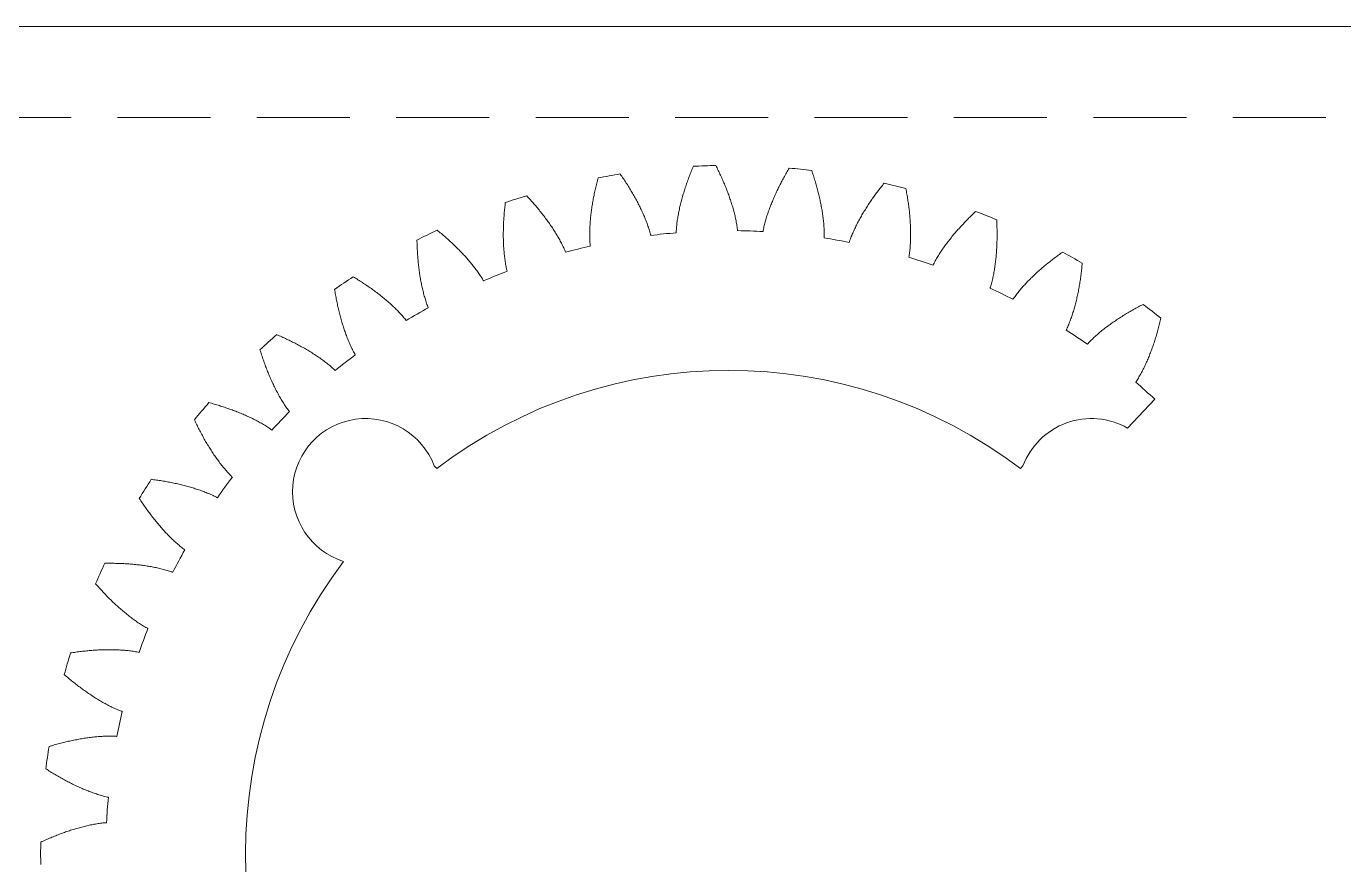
# Model space of a CAD drawing. Header units: millimetres. Extents: x 25 to 635, y 25 to 330.
# Drawn here: x 120.9 to 210.9, y 272.9 to 330.2 of the extents above; entities that cross this region are included whole.
import ezdxf

# ---------------------------------------------------------------- set-up
doc = ezdxf.new("R2010")
doc.units = ezdxf.units.MM
doc.header["$MEASUREMENT"] = 0
doc.linetypes.add('HIDDEN', pattern=[0.375, 0.25, -0.125])
for name, color, linetype, lineweight in [('Bounding Box', 7, 'Continuous', 0), ('Safe Area', 7, 'HIDDEN', 0), ('Single Set', 7, 'Continuous', 0)]:
    doc.layers.add(name, color=color, linetype=linetype, lineweight=lineweight)

msp = doc.modelspace()

# ---------------------------------------------------------------- linework, layer by layer
at = {"layer": 'Bounding Box'}
msp.add_lwpolyline([(25.4, 25.4), (635, 25.4), (635, 330.2), (25.4, 330.2)], close=True, dxfattribs=at)
at = {"layer": 'Safe Area', "ltscale": 25.4}
msp.add_lwpolyline([(628.775, 31.875), (628.775, 323.975), (31.875, 323.975), (31.875, 31.875)], close=True, dxfattribs=at)
at = {"layer": 'Single Set', "color": 1}
for p, q in [((196.134, 302.755), (197.988, 304.73)), ((148.76, 300.178), (148.94, 299.998)), ((188.81, 299.998), (188.99, 300.178)), ((142.576, 293.634), (142.568, 293.643))]:
    msp.add_line(p, q, dxfattribs=at)
for centre, radius, start, end in [((168.875, 273.7), 47, 91.0628, 92.9372), ((168.875, 273.7), 47, 83.0628, 84.9372), ((168.875, 273.7), 47, 99.0628, 100.9372), ((168.875, 273.7), 47, 107.0628, 108.9372), ((168.875, 273.7), 47, 75.0628, 76.9372), ((168.875, 273.7), 47, 67.0628, 68.9372), ((168.875, 273.7), 47, 115.0628, 116.9372), ((168.875, 273.7), 42.549, 94.82626, 97.17374), ((168.875, 273.7), 42.549, 86.82626, 89.17374), ((168.875, 273.7), 42.549, 102.82626, 105.17374), ((168.875, 273.7), 42.549, 78.82626, 81.17374), ((168.875, 273.7), 42.549, 70.82626, 73.17374), ((168.875, 273.7), 47, 59.0628, 60.9372), ((168.875, 273.7), 42.549, 110.82626, 113.17374), ((168.875, 273.7), 47, 123.0628, 124.9372), ((168.875, 273.7), 42.549, 62.82626, 65.17374), ((168.875, 273.7), 42.549, 118.82626, 121.17374), ((168.875, 273.7), 47, 51.0628, 52.9372), ((168.875, 273.7), 47, 131.0628, 132.9372), ((168.875, 273.7), 42.549, 54.82626, 57.17374), ((168.875, 273.7), 42.549, 126.82626, 129.17374), ((168.875, 273.7), 33, 52.83748, 127.16252), ((168.875, 273.7), 42.549, 46.82626, 49.17374), ((168.875, 273.7), 47, 139.0628, 140.9372), ((168.875, 273.7), 42.549, 134.82626, 137.17374), ((144.085, 298.407), 5, 20.74948, 252.34688), ((193.665, 298.407), 5, 60.40808, 159.25052), ((168.875, 273.7), 47, 147.0628, 148.9372), ((168.875, 273.7), 42.549, 142.82626, 145.17374), ((168.875, 273.7), 42.549, 150.82626, 153.17374), ((168.875, 273.7), 47, 155.0628, 156.9372), ((168.875, 273.7), 33, 142.83748, 217.16252), ((168.875, 273.7), 42.549, 158.82626, 161.17374), ((168.875, 273.7), 47, 163.0628, 164.9372), ((168.875, 273.7), 42.549, 166.82626, 169.17374), ((168.875, 273.7), 47, 171.0628, 172.9372), ((168.875, 273.7), 42.549, 174.82626, 177.17374), ((168.875, 273.7), 47, 179.0628, 180.9372)]:
    msp.add_arc(centre, radius, start, end, dxfattribs=at)
for points, knots in [([(166.467, 320.638), (166.419, 320.523), (166.323, 320.295), (166.189, 319.95), (166.062, 319.605), (165.943, 319.26), (165.832, 318.915), (165.729, 318.571), (165.635, 318.227), (165.55, 317.883), (165.475, 317.539), (165.411, 317.196), (165.358, 316.854), (165.319, 316.513), (165.298, 316.261), (165.296, 316.123), (165.295, 316.098)], [0, 0, 0, 0, 0.037289, 0.0743099, 0.1110627, 0.1475473, 0.1837637, 0.219712, 0.2553921, 0.290804, 0.3259477, 0.360823, 0.3954298, 0.4297679, 0.4638364, 0.471245, 0.471245, 0.471245, 0.471245]), ([(169.489, 316.245), (169.486, 316.269), (169.474, 316.407), (169.436, 316.657), (169.373, 316.995), (169.296, 317.332), (169.208, 317.67), (169.109, 318.007), (169.001, 318.344), (168.883, 318.681), (168.757, 319.018), (168.622, 319.354), (168.479, 319.689), (168.328, 320.025), (168.17, 320.359), (168.059, 320.581), (168.003, 320.692)], [0, 0, 0, 0, 0.0074086, 0.041477, 0.0758152, 0.110422, 0.1452973, 0.180441, 0.2158529, 0.251533, 0.2874812, 0.3236977, 0.3601823, 0.3969351, 0.433956, 0.471245, 0.471245, 0.471245, 0.471245]), ([(173.023, 320.517), (172.959, 320.41), (172.833, 320.196), (172.652, 319.874), (172.478, 319.55), (172.312, 319.225), (172.154, 318.899), (172.004, 318.572), (171.864, 318.244), (171.732, 317.915), (171.61, 317.586), (171.498, 317.255), (171.398, 316.924), (171.312, 316.592), (171.256, 316.345), (171.235, 316.208), (171.231, 316.184)], [0, 0, 0, 0, 0.037289, 0.0743099, 0.1110627, 0.1475473, 0.1837637, 0.219712, 0.2553921, 0.290804, 0.3259477, 0.360823, 0.3954298, 0.4297679, 0.4638364, 0.471245, 0.471245, 0.471245, 0.471245]), ([(159.958, 319.846), (159.926, 319.726), (159.864, 319.486), (159.778, 319.126), (159.7, 318.767), (159.63, 318.409), (159.568, 318.052), (159.515, 317.696), (159.47, 317.342), (159.434, 316.99), (159.407, 316.64), (159.391, 316.291), (159.386, 315.945), (159.395, 315.602), (159.41, 315.349), (159.426, 315.212), (159.429, 315.187)], [0, 0, 0, 0, 0.037289, 0.0743099, 0.1110627, 0.1475473, 0.1837637, 0.219712, 0.2553921, 0.290804, 0.3259477, 0.360823, 0.3954298, 0.4297679, 0.4638364, 0.471245, 0.471245, 0.471245, 0.471245]), ([(163.562, 315.916), (163.556, 315.94), (163.525, 316.075), (163.452, 316.317), (163.343, 316.643), (163.22, 316.966), (163.086, 317.288), (162.941, 317.608), (162.787, 317.927), (162.623, 318.244), (162.451, 318.56), (162.271, 318.874), (162.082, 319.187), (161.886, 319.498), (161.683, 319.807), (161.542, 320.011), (161.472, 320.113)], [0, 0, 0, 0, 0.0074086, 0.041477, 0.0758152, 0.110422, 0.1452973, 0.180441, 0.2158529, 0.251533, 0.2874812, 0.3236977, 0.3601823, 0.3969351, 0.433956, 0.471245, 0.471245, 0.471245, 0.471245]), ([(175.404, 315.745), (175.405, 315.77), (175.412, 315.908), (175.409, 316.161), (175.394, 316.504), (175.365, 316.849), (175.324, 317.195), (175.274, 317.543), (175.213, 317.892), (175.143, 318.242), (175.065, 318.593), (174.978, 318.945), (174.883, 319.297), (174.781, 319.65), (174.671, 320.003), (174.591, 320.238), (174.552, 320.356)], [0, 0, 0, 0, 0.0074086, 0.041477, 0.0758152, 0.110422, 0.1452973, 0.180441, 0.2158529, 0.251533, 0.2874812, 0.3236977, 0.3601823, 0.3969351, 0.433956, 0.471245, 0.471245, 0.471245, 0.471245]), ([(157.738, 314.766), (157.729, 314.789), (157.679, 314.918), (157.574, 315.148), (157.42, 315.455), (157.253, 315.758), (157.076, 316.058), (156.888, 316.355), (156.691, 316.649), (156.485, 316.941), (156.27, 317.229), (156.048, 317.515), (155.818, 317.799), (155.581, 318.079), (155.336, 318.357), (155.168, 318.54), (155.084, 318.631)], [0, 0, 0, 0, 0.0074086, 0.041477, 0.0758152, 0.110422, 0.1452973, 0.180441, 0.2158529, 0.251533, 0.2874812, 0.3236977, 0.3601823, 0.3969351, 0.433956, 0.471245, 0.471245, 0.471245, 0.471245]), ([(179.498, 319.484), (179.42, 319.387), (179.266, 319.193), (179.041, 318.899), (178.824, 318.602), (178.614, 318.303), (178.413, 318.003), (178.219, 317.7), (178.034, 317.395), (177.858, 317.088), (177.691, 316.778), (177.535, 316.466), (177.389, 316.152), (177.257, 315.835), (177.168, 315.598), (177.128, 315.466), (177.12, 315.443)], [0, 0, 0, 0, 0.037289, 0.0743099, 0.1110627, 0.1475473, 0.1837637, 0.219712, 0.2553921, 0.290804, 0.3259477, 0.360823, 0.3954298, 0.4297679, 0.4638364, 0.471245, 0.471245, 0.471245, 0.471245]), ([(181.192, 314.427), (181.196, 314.452), (181.223, 314.587), (181.255, 314.838), (181.288, 315.18), (181.307, 315.526), (181.315, 315.874), (181.313, 316.226), (181.302, 316.58), (181.281, 316.936), (181.253, 317.295), (181.216, 317.655), (181.171, 318.017), (181.118, 318.381), (181.058, 318.746), (181.013, 318.99), (180.99, 319.112)], [0, 0, 0, 0, 0.0074086, 0.041477, 0.0758152, 0.110422, 0.1452973, 0.180441, 0.2158529, 0.251533, 0.2874812, 0.3236977, 0.3601823, 0.3969351, 0.433956, 0.471245, 0.471245, 0.471245, 0.471245]), ([(153.622, 318.156), (153.608, 318.033), (153.579, 317.787), (153.545, 317.418), (153.518, 317.051), (153.498, 316.687), (153.486, 316.325), (153.483, 315.965), (153.487, 315.609), (153.501, 315.255), (153.523, 314.904), (153.556, 314.557), (153.599, 314.213), (153.655, 313.875), (153.705, 313.626), (153.741, 313.493), (153.747, 313.469)], [0, 0, 0, 0, 0.037289, 0.0743099, 0.1110627, 0.1475473, 0.1837637, 0.219712, 0.2553921, 0.290804, 0.3259477, 0.360823, 0.3954298, 0.4297679, 0.4638364, 0.471245, 0.471245, 0.471245, 0.471245]), ([(185.766, 317.56), (185.676, 317.474), (185.496, 317.304), (185.233, 317.044), (184.976, 316.78), (184.727, 316.514), (184.486, 316.244), (184.252, 315.971), (184.026, 315.695), (183.809, 315.415), (183.6, 315.132), (183.402, 314.845), (183.214, 314.554), (183.04, 314.258), (182.919, 314.036), (182.86, 313.911), (182.85, 313.889)], [0, 0, 0, 0, 0.037289, 0.0743099, 0.1110627, 0.1475473, 0.1837637, 0.219712, 0.2553921, 0.290804, 0.3259477, 0.360823, 0.3954298, 0.4297679, 0.4638364, 0.471245, 0.471245, 0.471245, 0.471245]), ([(186.74, 312.317), (186.748, 312.34), (186.793, 312.471), (186.86, 312.715), (186.94, 313.049), (187.007, 313.389), (187.063, 313.733), (187.111, 314.081), (187.149, 314.433), (187.178, 314.789), (187.199, 315.148), (187.213, 315.51), (187.219, 315.874), (187.217, 316.242), (187.209, 316.612), (187.198, 316.86), (187.192, 316.984)], [0, 0, 0, 0, 0.0074086, 0.041477, 0.0758152, 0.110422, 0.1452973, 0.180441, 0.2158529, 0.251533, 0.2874812, 0.3236977, 0.3601823, 0.3969351, 0.433956, 0.471245, 0.471245, 0.471245, 0.471245]), ([(152.131, 312.816), (152.119, 312.838), (152.052, 312.959), (151.915, 313.171), (151.721, 313.454), (151.513, 313.731), (151.295, 314.004), (151.068, 314.272), (150.832, 314.536), (150.587, 314.796), (150.335, 315.052), (150.075, 315.304), (149.808, 315.552), (149.534, 315.797), (149.253, 316.039), (149.061, 316.196), (148.965, 316.275)], [0, 0, 0, 0, 0.0074086, 0.041477, 0.0758152, 0.110422, 0.1452973, 0.180441, 0.2158529, 0.251533, 0.2874812, 0.3236977, 0.3601823, 0.3969351, 0.433956, 0.471245, 0.471245, 0.471245, 0.471245]), ([(147.583, 315.601), (147.586, 315.476), (147.592, 315.229), (147.61, 314.859), (147.634, 314.492), (147.665, 314.129), (147.704, 313.768), (147.75, 313.412), (147.805, 313.059), (147.867, 312.711), (147.938, 312.366), (148.019, 312.027), (148.109, 311.693), (148.212, 311.365), (148.296, 311.127), (148.35, 310.999), (148.36, 310.977)], [0, 0, 0, 0, 0.037289, 0.0743099, 0.1110627, 0.1475473, 0.1837637, 0.219712, 0.2553921, 0.290804, 0.3259477, 0.360823, 0.3954298, 0.4297679, 0.4638364, 0.471245, 0.471245, 0.471245, 0.471245]), ([(191.706, 314.782), (191.605, 314.71), (191.403, 314.567), (191.106, 314.345), (190.815, 314.12), (190.531, 313.891), (190.255, 313.658), (189.985, 313.42), (189.723, 313.178), (189.469, 312.931), (189.223, 312.679), (188.987, 312.423), (188.761, 312.161), (188.547, 311.892), (188.396, 311.689), (188.32, 311.573), (188.307, 311.553)], [0, 0, 0, 0, 0.037289, 0.0743099, 0.1110627, 0.1475473, 0.1837637, 0.219712, 0.2553921, 0.290804, 0.3259477, 0.360823, 0.3954298, 0.4297679, 0.4638364, 0.471245, 0.471245, 0.471245, 0.471245]), ([(191.941, 309.455), (191.952, 309.477), (192.015, 309.6), (192.115, 309.832), (192.24, 310.152), (192.354, 310.479), (192.458, 310.812), (192.553, 311.15), (192.64, 311.494), (192.718, 311.842), (192.79, 312.194), (192.853, 312.551), (192.91, 312.911), (192.96, 313.275), (193.003, 313.643), (193.026, 313.89), (193.038, 314.013)], [0, 0, 0, 0, 0.0074086, 0.041477, 0.0758152, 0.110422, 0.1452973, 0.180441, 0.2158529, 0.251533, 0.2874812, 0.3236977, 0.3601823, 0.3969351, 0.433956, 0.471245, 0.471245, 0.471245, 0.471245]), ([(146.85, 310.105), (146.835, 310.125), (146.752, 310.235), (146.587, 310.427), (146.355, 310.68), (146.111, 310.925), (145.857, 311.165), (145.595, 311.399), (145.324, 311.627), (145.046, 311.85), (144.76, 312.069), (144.468, 312.282), (144.169, 312.491), (143.863, 312.696), (143.551, 312.896), (143.34, 313.025), (143.234, 313.089)], [0, 0, 0, 0, 0.0074086, 0.041477, 0.0758152, 0.110422, 0.1452973, 0.180441, 0.2158529, 0.251533, 0.2874812, 0.3236977, 0.3601823, 0.3969351, 0.433956, 0.471245, 0.471245, 0.471245, 0.471245]), ([(141.959, 312.23), (141.979, 312.107), (142.02, 311.863), (142.088, 311.499), (142.163, 311.139), (142.245, 310.783), (142.333, 310.432), (142.429, 310.085), (142.532, 309.744), (142.642, 309.407), (142.761, 309.076), (142.888, 308.752), (143.024, 308.433), (143.171, 308.123), (143.288, 307.898), (143.359, 307.78), (143.371, 307.759)], [0, 0, 0, 0, 0.037289, 0.0743099, 0.1110627, 0.1475473, 0.1837637, 0.219712, 0.2553921, 0.290804, 0.3259477, 0.360823, 0.3954298, 0.4297679, 0.4638364, 0.471245, 0.471245, 0.471245, 0.471245]), ([(197.201, 311.205), (197.091, 311.148), (196.871, 311.034), (196.546, 310.856), (196.227, 310.673), (195.914, 310.486), (195.608, 310.293), (195.307, 310.095), (195.014, 309.892), (194.728, 309.683), (194.45, 309.468), (194.181, 309.247), (193.92, 309.019), (193.671, 308.783), (193.493, 308.603), (193.402, 308.499), (193.386, 308.48)], [0, 0, 0, 0, 0.037289, 0.0743099, 0.1110627, 0.1475473, 0.1837637, 0.219712, 0.2553921, 0.290804, 0.3259477, 0.360823, 0.3954298, 0.4297679, 0.4638364, 0.471245, 0.471245, 0.471245, 0.471245]), ([(196.692, 305.897), (196.706, 305.917), (196.786, 306.03), (196.917, 306.246), (197.086, 306.545), (197.244, 306.853), (197.393, 307.169), (197.535, 307.49), (197.668, 307.818), (197.795, 308.152), (197.914, 308.491), (198.027, 308.835), (198.133, 309.184), (198.233, 309.538), (198.327, 309.896), (198.384, 310.137), (198.413, 310.258)], [0, 0, 0, 0, 0.0074086, 0.041477, 0.0758152, 0.110422, 0.1452973, 0.180441, 0.2158529, 0.251533, 0.2874812, 0.3236977, 0.3601823, 0.3969351, 0.433956, 0.471245, 0.471245, 0.471245, 0.471245]), ([(141.998, 306.685), (141.98, 306.703), (141.882, 306.801), (141.693, 306.968), (141.427, 307.186), (141.151, 307.395), (140.867, 307.597), (140.575, 307.792), (140.275, 307.98), (139.968, 308.163), (139.655, 308.339), (139.336, 308.51), (139.01, 308.675), (138.679, 308.835), (138.343, 308.99), (138.115, 309.088), (138.001, 309.137)], [0, 0, 0, 0, 0.0074086, 0.041477, 0.0758152, 0.110422, 0.1452973, 0.180441, 0.2158529, 0.251533, 0.2874812, 0.3236977, 0.3601823, 0.3969351, 0.433956, 0.471245, 0.471245, 0.471245, 0.471245]), ([(136.859, 308.109), (136.896, 307.99), (136.97, 307.754), (137.089, 307.403), (137.213, 307.057), (137.343, 306.716), (137.48, 306.381), (137.622, 306.051), (137.772, 305.727), (137.928, 305.409), (138.091, 305.098), (138.262, 304.794), (138.442, 304.497), (138.631, 304.211), (138.777, 304.005), (138.864, 303.897), (138.88, 303.878)], [0, 0, 0, 0, 0.037289, 0.0743099, 0.1110627, 0.1475473, 0.1837637, 0.219712, 0.2553921, 0.290804, 0.3259477, 0.360823, 0.3954298, 0.4297679, 0.4638364, 0.471245, 0.471245, 0.471245, 0.471245]), ([(137.669, 302.624), (137.649, 302.639), (137.538, 302.722), (137.327, 302.861), (137.034, 303.04), (136.732, 303.209), (136.422, 303.369), (136.105, 303.521), (135.782, 303.666), (135.453, 303.804), (135.118, 303.936), (134.778, 304.06), (134.433, 304.179), (134.083, 304.291), (133.729, 304.397), (133.49, 304.463), (133.37, 304.496)], [0, 0, 0, 0, 0.0074086, 0.041477, 0.0758152, 0.110422, 0.1452973, 0.180441, 0.2158529, 0.251533, 0.2874812, 0.3236977, 0.3601823, 0.3969351, 0.433956, 0.471245, 0.471245, 0.471245, 0.471245]), ([(132.382, 303.318), (132.435, 303.206), (132.541, 302.982), (132.707, 302.651), (132.879, 302.326), (133.055, 302.007), (133.237, 301.693), (133.424, 301.386), (133.617, 301.086), (133.816, 300.793), (134.021, 300.508), (134.233, 300.231), (134.452, 299.962), (134.679, 299.705), (134.852, 299.521), (134.953, 299.426), (134.972, 299.41)], [0, 0, 0, 0, 0.037289, 0.0743099, 0.1110627, 0.1475473, 0.1837637, 0.219712, 0.2553921, 0.290804, 0.3259477, 0.360823, 0.3954298, 0.4297679, 0.4638364, 0.471245, 0.471245, 0.471245, 0.471245]), ([(133.947, 297.999), (133.925, 298.011), (133.804, 298.078), (133.576, 298.186), (133.261, 298.323), (132.938, 298.448), (132.609, 298.564), (132.274, 298.67), (131.934, 298.769), (131.589, 298.86), (131.239, 298.943), (130.885, 299.019), (130.527, 299.089), (130.164, 299.151), (129.798, 299.207), (129.553, 299.239), (129.429, 299.255)], [0, 0, 0, 0, 0.0074086, 0.041477, 0.0758152, 0.110422, 0.1452973, 0.180441, 0.2158529, 0.251533, 0.2874812, 0.3236977, 0.3601823, 0.3969351, 0.433956, 0.471245, 0.471245, 0.471245, 0.471245]), ([(128.615, 297.951), (128.683, 297.847), (128.819, 297.64), (129.03, 297.336), (129.245, 297.038), (129.464, 296.746), (129.688, 296.461), (129.916, 296.183), (130.149, 295.913), (130.387, 295.65), (130.629, 295.396), (130.878, 295.151), (131.132, 294.916), (131.392, 294.693), (131.59, 294.534), (131.703, 294.455), (131.723, 294.441)], [0, 0, 0, 0, 0.037289, 0.0743099, 0.1110627, 0.1475473, 0.1837637, 0.219712, 0.2553921, 0.290804, 0.3259477, 0.360823, 0.3954298, 0.4297679, 0.4638364, 0.471245, 0.471245, 0.471245, 0.471245]), ([(130.905, 292.902), (130.882, 292.911), (130.753, 292.96), (130.511, 293.035), (130.18, 293.127), (129.843, 293.206), (129.501, 293.274), (129.155, 293.334), (128.804, 293.384), (128.45, 293.426), (128.092, 293.46), (127.731, 293.486), (127.366, 293.505), (126.999, 293.516), (126.629, 293.52), (126.381, 293.518), (126.257, 293.516)], [0, 0, 0, 0, 0.0074086, 0.041477, 0.0758152, 0.110422, 0.1452973, 0.180441, 0.2158529, 0.251533, 0.2874812, 0.3236977, 0.3601823, 0.3969351, 0.433956, 0.471245, 0.471245, 0.471245, 0.471245]), ([(125.631, 292.112), (125.714, 292.018), (125.877, 291.832), (126.128, 291.56), (126.383, 291.295), (126.64, 291.037), (126.901, 290.786), (127.166, 290.542), (127.434, 290.307), (127.706, 290.08), (127.982, 289.862), (128.262, 289.654), (128.546, 289.456), (128.836, 289.272), (129.053, 289.143), (129.176, 289.08), (129.198, 289.069)], [0, 0, 0, 0, 0.037289, 0.0743099, 0.1110627, 0.1475473, 0.1837637, 0.219712, 0.2553921, 0.290804, 0.3259477, 0.360823, 0.3954298, 0.4297679, 0.4638364, 0.471245, 0.471245, 0.471245, 0.471245]), ([(128.602, 287.431), (128.578, 287.436), (128.443, 287.467), (128.194, 287.508), (127.853, 287.553), (127.508, 287.584), (127.16, 287.604), (126.809, 287.615), (126.455, 287.616), (126.098, 287.608), (125.739, 287.592), (125.377, 287.567), (125.014, 287.535), (124.649, 287.495), (124.281, 287.448), (124.037, 287.411), (123.914, 287.392)], [0, 0, 0, 0, 0.0074086, 0.041477, 0.0758152, 0.110422, 0.1452973, 0.180441, 0.2158529, 0.251533, 0.2874812, 0.3236977, 0.3601823, 0.3969351, 0.433956, 0.471245, 0.471245, 0.471245, 0.471245]), ([(123.49, 285.914), (123.584, 285.833), (123.772, 285.672), (124.059, 285.437), (124.347, 285.21), (124.639, 284.99), (124.932, 284.778), (125.228, 284.574), (125.526, 284.378), (125.827, 284.191), (126.131, 284.014), (126.437, 283.847), (126.746, 283.69), (127.058, 283.548), (127.291, 283.45), (127.422, 283.405), (127.446, 283.397)], [0, 0, 0, 0, 0.037289, 0.0743099, 0.1110627, 0.1475473, 0.1837637, 0.219712, 0.2553921, 0.290804, 0.3259477, 0.360823, 0.3954298, 0.4297679, 0.4638364, 0.471245, 0.471245, 0.471245, 0.471245]), ([(127.083, 281.692), (127.059, 281.694), (126.921, 281.706), (126.668, 281.712), (126.325, 281.709), (125.979, 281.691), (125.631, 281.663), (125.282, 281.625), (124.931, 281.576), (124.579, 281.519), (124.225, 281.453), (123.871, 281.378), (123.515, 281.296), (123.159, 281.206), (122.802, 281.108), (122.565, 281.037), (122.446, 281.001)], [0, 0, 0, 0, 0.0074086, 0.041477, 0.0758152, 0.110422, 0.1452973, 0.180441, 0.2158529, 0.251533, 0.2874812, 0.3236977, 0.3601823, 0.3969351, 0.433956, 0.471245, 0.471245, 0.471245, 0.471245]), ([(122.232, 279.479), (122.336, 279.412), (122.545, 279.278), (122.861, 279.086), (123.179, 278.901), (123.498, 278.724), (123.818, 278.554), (124.139, 278.393), (124.462, 278.241), (124.786, 278.098), (125.111, 277.965), (125.438, 277.842), (125.765, 277.73), (126.094, 277.632), (126.339, 277.568), (126.475, 277.542), (126.499, 277.537)], [0, 0, 0, 0, 0.037289, 0.0743099, 0.1110627, 0.1475473, 0.1837637, 0.219712, 0.2553921, 0.290804, 0.3259477, 0.360823, 0.3954298, 0.4297679, 0.4638364, 0.471245, 0.471245, 0.471245, 0.471245]), ([(126.378, 275.798), (126.353, 275.797), (126.215, 275.789), (125.964, 275.76), (125.624, 275.709), (125.284, 275.644), (124.944, 275.567), (124.603, 275.481), (124.262, 275.384), (123.922, 275.278), (123.581, 275.163), (123.24, 275.04), (122.9, 274.909), (122.559, 274.77), (122.219, 274.624), (121.994, 274.52), (121.881, 274.469)], [0, 0, 0, 0, 0.0074086, 0.041477, 0.0758152, 0.110422, 0.1452973, 0.180441, 0.2158529, 0.251533, 0.2874812, 0.3236977, 0.3601823, 0.3969351, 0.433956, 0.471245, 0.471245, 0.471245, 0.471245])]:
    msp.add_open_spline(points, degree=3, knots=knots, dxfattribs=at)

doc.saveas('drawing.dxf')
